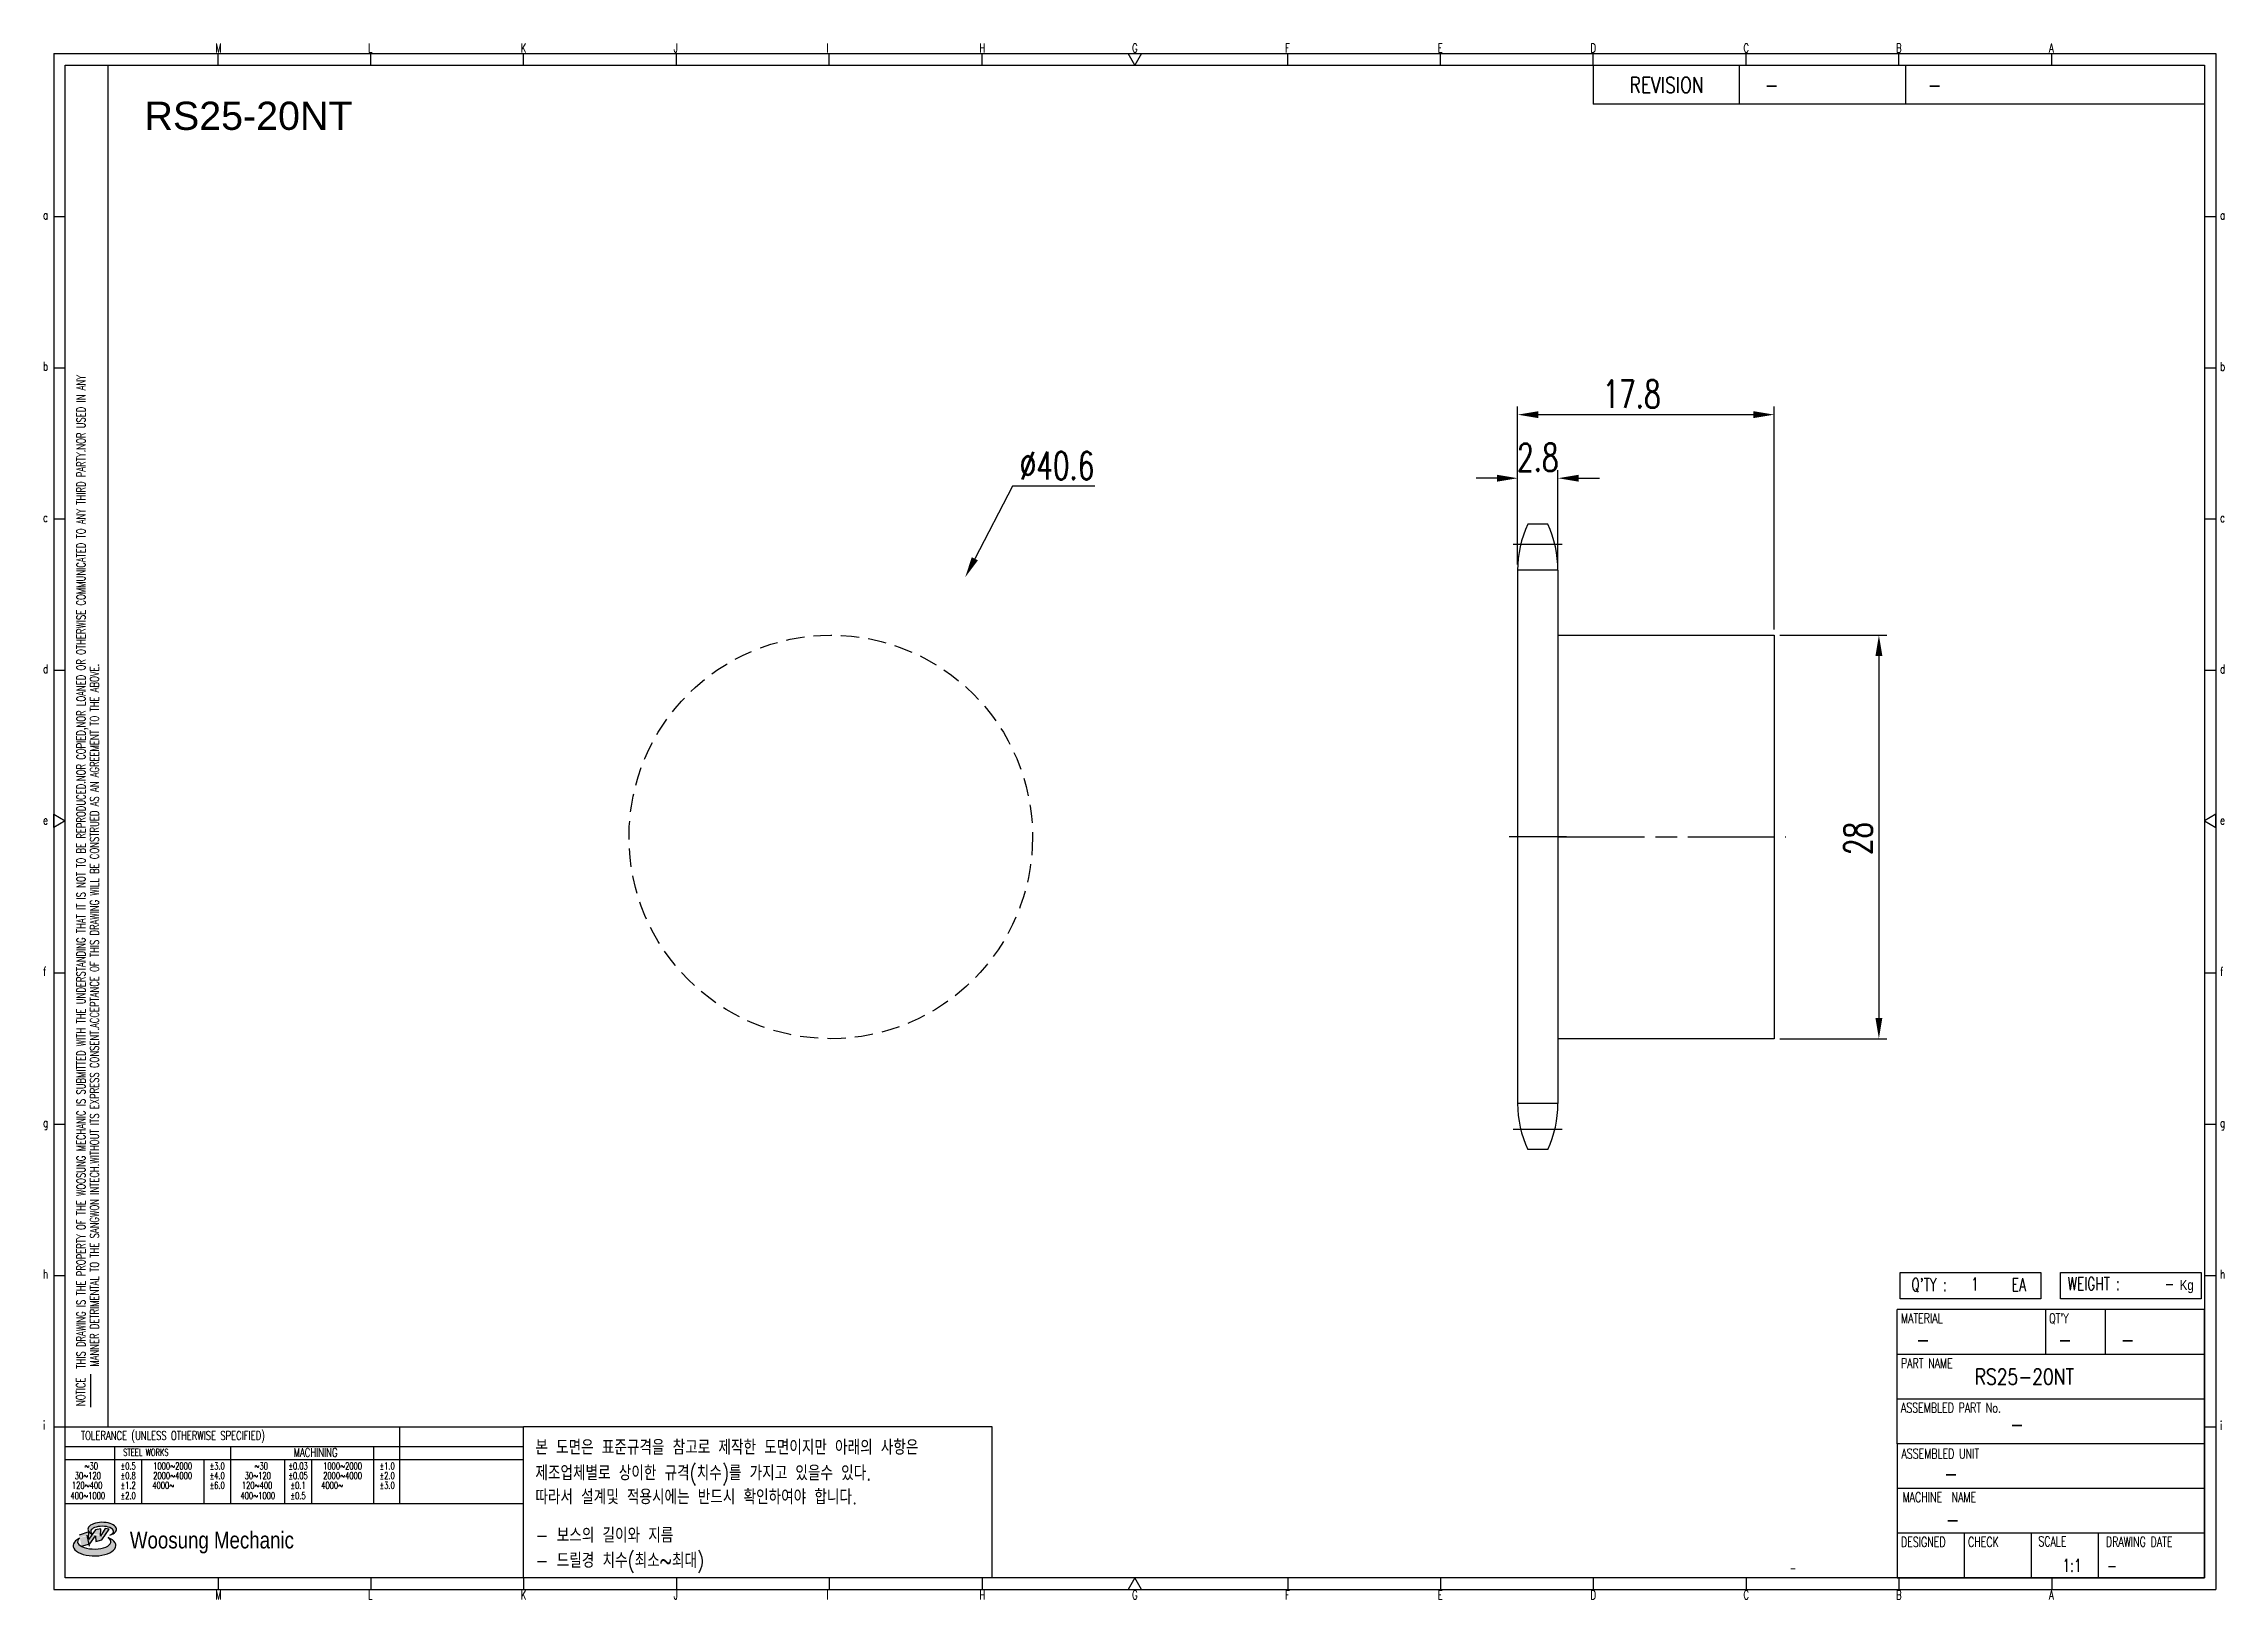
# Model space of a CAD drawing. Header units: millimetres. Extents: x -68169 to -68017, y 1124 to 1232.
import ezdxf
from ezdxf.enums import TextEntityAlignment as Align

# ---------------------------------------------------------------- set-up
doc = ezdxf.new("R2010")
doc.units = ezdxf.units.MM
for name, pattern in [('AM_ISO02W050', [7.5, 6, -1.5]), ('AM_ISO02W050x2', [3.75, 3, -0.75]), ('AM_ISO08W050', [18, 12, -1.5, 3, -1.5]), ('AM_ISO08W050x2', [9, 6, -0.75, 1.5, -0.75]), ('HIDDEN', [9.525, 6.35, -3.175])]:
    doc.linetypes.add(name, pattern=pattern)
for name, color, linetype, lineweight in [('AM_3N', 6, 'AM_ISO02W050', 25), ('AM_7', 4, 'AM_ISO08W050', 25), ('AM_7N', 4, 'AM_ISO08W050', 25)]:
    doc.layers.add(name, color=color, linetype=linetype, lineweight=lineweight)
for name, color, linetype in [('S-DIM', 7, 'Continuous'), ('TITLE', 7, 'Continuous'), ('도면레이아웃', 7, 'Continuous')]:
    doc.layers.add(name, color=color, linetype=linetype)
doc.styles.add('HAN', font='ROMANS.shx', dxfattribs={"width": 0.7, "bigfont": 'whgtxt.shx'})
doc.styles.add('HKD_ST2', font='romans.shx', dxfattribs={"width": 0.7, "height": 4, "bigfont": '@extfont2.shx'})
doc.styles.add('HSG', font='SIMPLEX.shx', dxfattribs={"width": 0.7, "bigfont": 'HSG.shx'})
doc.styles.add('ROMANS', font='romans.shx', dxfattribs={"width": 0.7, "bigfont": 'whgtxt.shx'})
doc.styles.add('SLDTEXTSTYLE4', font='arial.ttf', dxfattribs={"width": 0.8})
doc.styles.get("Standard").update_dxf_attribs({"font": 'arial.ttf'})
doc.dimstyles.new('APP3', dxfattribs={"dimscale": 0.8, "dimtxt": 2.4, "dimasz": 1.8, "dimexe": 0.7, "dimexo": 0.5, "dimgap": 0.6, "dimtad": 1, "dimtoh": 1, "dimdec": 1, "dimrnd": 0.01, "dimzin": 9, "dimdsep": 46, "dimtxsty": 'HSG', "dimcen": 0, "dimclrd": 1, "dimclre": 1, "dimclrt": 256, "dimazin": 2, "dimtp": 1, "dimtm": 1, "dimtfac": 0.5, "dimtdec": 1, "dimtofl": 0, "dimtmove": 0, "dimatfit": 3, "dimfxl": 0, "dimtvp": 1, "dimtolj": 2, "dimlwd": -1, "dimlwe": -1, "dimarcsym": 0})

# ---------------------------------------------------------------- blocks, each defined once
blk = doc.blocks.new('78idhgj')
for p, q in [((-67750.77, 488.76), (-67735.77, 488.76)), ((-67735.77, 488.76), (-67735.77, 460.76)), ((-67735.77, 460.76), (-67750.77, 460.76))]:
    blk.add_line(p, q)
at = {"layer": 'AM_7N', "linetype": 'AM_ISO08W050x2'}
blk.add_line((-67750.77, 474.76), (-67734.98, 474.76), dxfattribs=at)
blk = doc.blocks.new('SUYWSHJH')
at = {"layer": '도면레이아웃'}
h = blk.add_hatch(color=10, dxfattribs=at)
h.paths.add_polyline_path([(1.544, 35.177), (1.554, 34.966), (1.779, 35.034), (2.054, 35.422), (1.908, 35.446), (1.728, 35.167), (1.741, 35.439), (1.547, 35.405), (1.292, 35.041), (1.295, 35.33), (0.943, 35.208), (1.03, 34.8), (1.336, 34.885)])
edge = h.paths.add_edge_path()
edge.add_ellipse((1.795, 35.421), major_axis=(-0.53, 0), ratio=0.487785, start_angle=122.36065, end_angle=403.39574)
edge.add_line((1.411, 35.244), (1.419, 35.261))
edge.add_ellipse((1.798, 35.344), major_axis=(-0.423, 0), ratio=0.444396, start_angle=131.58977, end_angle=386.19408, ccw=False)
edge = h.paths.add_edge_path()
edge.add_ellipse((1.512, 34.815), major_axis=(-0.793, 0), ratio=0.480113, start_angle=314.67633, end_angle=590.85213)
edge.add_ellipse((1.501, 34.958), major_axis=(-0.62, 0), ratio=0.43311, start_angle=331.7024, end_angle=574.42495, ccw=False)
for p, q in [((0, 90.118), (80.15, 90.118)), ((0, 90.118), (0, 33.191)), ((6.089, 89.693), (6.089, 90.118)), ((11.753, 89.693), (11.753, 90.118)), ((17.418, 89.693), (17.418, 90.118)), ((23.082, 89.693), (23.082, 90.118)), ((28.746, 89.693), (28.746, 90.118)), ((34.411, 89.693), (34.411, 90.118)), ((45.739, 89.693), (45.739, 90.118)), ((51.404, 89.693), (51.404, 90.118)), ((57.068, 89.693), (57.068, 90.118)), ((62.732, 89.693), (62.732, 90.118)), ((68.397, 89.693), (68.397, 90.118)), ((74.061, 89.693), (74.061, 90.118)), ((80.15, 90.118), (80.15, 33.191)), ((0, 84.085), (0.425, 84.085)), ((79.725, 84.085), (80.15, 84.085)), ((0, 78.478), (0.425, 78.478)), ((79.725, 78.478), (80.15, 78.478)), ((0, 72.87), (0.425, 72.87)), ((79.725, 72.87), (80.15, 72.87)), ((0, 67.262), (0.425, 67.262)), ((79.725, 67.262), (80.15, 67.262)), ((0, 56.047), (0.425, 56.047)), ((79.725, 56.047), (80.15, 56.047)), ((0, 50.439), (0.425, 50.439)), ((79.725, 50.439), (80.15, 50.439)), ((0, 44.832), (0.425, 44.832)), ((79.725, 44.832), (80.15, 44.832)), ((1.377, 39.947), (1.377, 41.174)), ((0, 39.224), (0.425, 39.224)), ((79.725, 39.224), (80.15, 39.224)), ((0, 33.191), (80.15, 33.191)), ((6.089, 33.616), (6.089, 33.191)), ((11.753, 33.616), (11.753, 33.191)), ((17.418, 33.616), (17.418, 33.191)), ((23.082, 33.616), (23.082, 33.191)), ((28.746, 33.616), (28.746, 33.191)), ((34.411, 33.616), (34.411, 33.191)), ((45.739, 33.616), (45.739, 33.191)), ((51.404, 33.616), (51.404, 33.191)), ((57.068, 33.616), (57.068, 33.191)), ((62.732, 33.616), (62.732, 33.191)), ((68.397, 33.616), (68.397, 33.191)), ((74.061, 33.616), (74.061, 33.191))]:
    blk.add_line(p, q)
at = {"color": 2}
for p, q in [((2.017, 39.224), (2.017, 89.693)), ((0.425, 39.224), (17.418, 39.224)), ((12.816, 39.224), (12.816, 36.382)), ((17.418, 33.616), (17.418, 39.224)), ((0.425, 38.487), (17.418, 38.487)), ((0.425, 38.012), (17.418, 38.012)), ((2.257, 38.487), (2.257, 36.382)), ((3.257, 38.012), (3.257, 36.382)), ((5.557, 38.012), (5.557, 36.382)), ((6.557, 38.5), (6.557, 36.382)), ((8.557, 38.012), (8.557, 36.382)), ((9.557, 38.026), (9.557, 36.382)), ((11.857, 38.487), (11.857, 36.382)), ((0.425, 36.382), (17.418, 36.382))]:
    blk.add_line(p, q, dxfattribs=at)
at = {"color": 6, "ltscale": 0.5}
for p, q in [((57.068, 89.693), (57.068, 88.246)), ((62.47, 89.693), (62.47, 88.246)), ((68.635, 89.693), (68.635, 88.246)), ((79.725, 88.246), (57.068, 88.246)), ((68.336, 38.59), (68.336, 43.563)), ((79.725, 43.563), (68.336, 43.563)), ((73.827, 43.563), (73.827, 41.905)), ((76.037, 43.563), (76.037, 41.905)), ((79.725, 38.59), (79.725, 43.563)), ((79.725, 41.905), (68.336, 41.905)), ((79.725, 40.248), (68.336, 40.248)), ((68.336, 38.59), (68.336, 33.616)), ((79.725, 38.59), (68.336, 38.59)), ((79.725, 33.616), (79.725, 38.59)), ((79.725, 36.932), (68.336, 36.932)), ((79.725, 35.274), (68.336, 35.274)), ((70.822, 33.616), (70.822, 35.274)), ((73.309, 33.616), (73.309, 35.274)), ((75.796, 33.616), (75.796, 35.274)), ((68.336, 33.616), (79.725, 33.616))]:
    blk.add_line(p, q, dxfattribs=at)
for points in [[(40.075, 89.693), (39.83, 90.118), (40.32, 90.118)], [(0.425, 89.693), (79.725, 89.693), (79.725, 33.616), (0.425, 33.616)], [(0.425, 61.679), (0, 61.433), (0, 61.924)], [(79.725, 61.679), (80.15, 61.433), (80.15, 61.924)], [(40.075, 33.616), (39.83, 33.191), (40.32, 33.191)]]:
    blk.add_lwpolyline(points, close=True)
at = {"layer": 'TITLE', "color": 20}
for p, q in [((68.449, 43.961), (68.449, 44.936)), ((68.449, 44.936), (73.654, 44.936)), ((73.654, 44.936), (73.654, 43.961)), ((74.39, 43.961), (74.39, 44.936)), ((74.39, 44.936), (79.595, 44.936)), ((79.595, 44.936), (79.595, 43.961)), ((73.654, 43.961), (68.449, 43.961)), ((79.595, 43.961), (74.39, 43.961))]:
    blk.add_line(p, q, dxfattribs=at)
at = {"layer": '도면레이아웃'}
for p, q in [((1.295, 35.33), (0.943, 35.208)), ((1.03, 34.8), (1.336, 34.885)), ((1.224, 35.208), (1.311, 34.8)), ((1.224, 35.208), (1.224, 35.208)), ((1.547, 35.405), (1.292, 35.041)), ((1.292, 35.041), (1.295, 35.33)), ((1.336, 34.885), (1.544, 35.177)), ((1.419, 35.261), (1.411, 35.244)), ((1.544, 35.177), (1.554, 34.966)), ((1.741, 35.439), (1.547, 35.405)), ((1.554, 34.966), (1.779, 35.034)), ((1.908, 35.446), (1.728, 35.167)), ((1.728, 35.167), (1.741, 35.439)), ((1.779, 35.034), (2.054, 35.422)), ((2.054, 35.422), (1.908, 35.446))]:
    blk.add_line(p, q, dxfattribs=at)
for centre, major_axis, ratio, start_param, end_param in [((1.795, 35.421), (-0.53, 0), 0.487785, 2.135596, 7.040584), ((1.512, 34.815), (-0.793, 0), 0.480113, 5.492138, 10.312315), ((1.501, 34.958), (-0.62, 0), 0.43311, 5.789299, 10.025607), ((1.798, 35.344), (-0.423, 0), 0.444396, 2.296675, 6.740358)]:
    blk.add_ellipse(centre, major_axis=major_axis, ratio=ratio, start_param=start_param, end_param=end_param, dxfattribs=at)
at = {"color": 4, "style": 'HKD_ST2', "width": 0.7}
for s, p in [('M', (5.988, 90.164)), ('L', (11.652, 90.164)), ('K', (17.316, 90.164)), ('J', (22.981, 90.164)), ('I', (28.645, 90.164)), ('H', (34.309, 90.164)), ('G', (39.974, 90.164)), ('F', (45.638, 90.164)), ('E', (51.302, 90.164)), ('D', (56.967, 90.164)), ('C', (62.631, 90.164)), ('B', (68.295, 90.164)), ('A', (73.96, 90.164)), ('a', (-0.395, 83.976)), ('a', (80.305, 83.97)), ('b', (-0.395, 78.368)), ('b', (80.305, 78.362)), ('c', (-0.395, 72.76)), ('c', (80.305, 72.754)), ('d', (-0.395, 67.153)), ('d', (80.305, 67.147)), ('e', (-0.395, 61.545)), ('e', (80.305, 61.539)), ('f', (-0.395, 55.937)), ('f', (80.305, 55.931)), ('g', (-0.395, 50.33)), ('g', (80.305, 50.324)), ('h', (-0.395, 44.722)), ('h', (80.305, 44.716)), ('i', (-0.395, 39.114)), ('i', (80.305, 39.108)), ('M', (5.988, 32.824)), ('L', (11.652, 32.824)), ('K', (17.316, 32.824)), ('J', (22.981, 32.824)), ('I', (28.645, 32.824)), ('H', (34.309, 32.824)), ('G', (39.974, 32.824)), ('F', (45.638, 32.824)), ('E', (51.302, 32.824)), ('D', (56.967, 32.824)), ('C', (62.631, 32.824)), ('B', (68.295, 32.824)), ('A', (73.96, 32.824))]:
    blk.add_text(s, height=0.326, dxfattribs=at).set_placement(p)
for s, height, style, width, p in [('REVISION', 0.5806, 'HAN', 0.8, (58.415, 88.664)), ('-', 0.581, 'HAN', 0.8, (63.426, 88.664)), ('-', 0.581, 'HAN', 0.8, (69.468, 88.664)), ("Q'TY : ", 0.4746, 'HKD_ST2', 0.7, (68.857, 44.253)), ('1', 0.475, 'HKD_ST2', 0.7, (71.071, 44.275)), ('EA', 0.4746, 'HKD_ST2', 0.7, (72.578, 44.253)), ('WEIGHT : ', 0.4746, 'HKD_ST2', 0.7, (74.65, 44.286)), ('-', 0.581, 'HAN', 0.8, (69.029, 42.157)), ('-', 0.581, 'HAN', 0.8, (74.289, 42.157)), ('-', 0.581, 'HAN', 0.8, (76.623, 42.157)), ('-', 0.581, 'HAN', 0.8, (72.515, 39.013)), ('-', 0.581, 'HAN', 0.8, (70.067, 37.189)), ('-', 0.581, 'HAN', 0.8, (70.126, 35.48)), ('1:1', 0.4746, 'HKD_ST2', 0.7, (74.458, 33.848)), ('-', 0.475, 'HKD_ST2', 0.7, (76.112, 33.837))]:
    blk.add_text(s, height=height, dxfattribs=dict(style=style, width=width)).set_placement(p)
at = {"color": 2, "style": 'HKD_ST2', "width": 0.7}
for s, p in [(' THIS DRAWING IS THE PROPERTY OF THE WOOSUNG MECHANIC IS SUBMITTED WITH THE UNDERSTANDING THAT IT IS NOT TO BE REPRODUCED.NOR COPIED,NOR LOANED OR OTHERWISE COMMUNICATED TO ANY THIRD PARTY.NOR USED IN ANY', (1.173, 41.217)), ('MANNER DETRIMENTAL TO THE SANGWON INTECH.WITHOUT ITS EXPRESS CONSENT.ACCEPTANCE OF THIS DRAWING WILL BE CONSTRUED AS AN AGREEMENT TO THE ABOVE.', (1.672, 41.447))]:
    blk.add_text(s, height=0.326266, rotation=90, dxfattribs=at).set_placement(p)
at = {"style": 'HKD_ST2', "width": 0.7}
blk.add_text('-', height=0.475, dxfattribs=at).set_placement((78.613, 44.286), align=Align.RIGHT)
at = {"color": 4, "style": 'HKD_ST2', "width": 0.7}
for s, height, p in [('MATERIAL', 0.3651, (68.474, 43.425)), ("QT'Y", 0.3651, (73.965, 43.425)), ('PART NAME', 0.3651, (68.474, 41.756)), ('ASSEMBLED PART No.', 0.36511, (68.474, 40.109)), ('ASSEMBLED UNIT', 0.36511, (68.49, 38.408)), ('MACHINE  NAME', 0.36511, (68.532, 36.794)), ('DESIGNED', 0.3651, (68.474, 35.136)), ('CHECK', 0.3651, (70.961, 35.136)), ('SCALE', 0.3651, (73.566, 35.153)), ('DRAWING DATE', 0.36511, (76.071, 35.141))]:
    blk.add_text(s, height=height, dxfattribs=at).set_placement(p, align=Align.TOP_LEFT)
at = {"style": 'HKD_ST2', "width": 0.7}
blk.add_text('NOTICE', height=0.3263, rotation=90, dxfattribs=at).set_placement((1.163, 39.988))
for s, height, style, width, p in [('TOLERANCE (UNLESS OTHERWISE SPECIFIED)', 0.32627, 'HKD_ST2', 0.7, (4.417, 38.896)), ('-', 0.326, 'ROMANS', 0.65, (64.469, 33.975))]:
    blk.add_text(s, height=height, dxfattribs=dict(style=style, width=width)).set_placement(p, align=Align.MIDDLE_CENTER)
at = {"color": 4, "style": 'HKD_ST2', "width": 0.7}
for s, height, p in [('STEEL WORKS', 0.26101, (3.416, 38.268)), ('MACHINING', 0.3263, (9.707, 38.27)), ('%%P0.5', 0.261, (2.757, 37.762)), ('%%P0.8', 0.261, (2.757, 37.411)), ('%%P3.0', 0.261, (6.057, 37.762)), ('%%P4.0', 0.261, (6.057, 37.411)), ('%%P0.03', 0.261, (9.057, 37.762)), ('%%P0.05', 0.261, (9.057, 37.411)), ('%%P1.0', 0.261, (12.357, 37.762)), ('%%P2.0', 0.261, (12.357, 37.411)), ('%%P1.2', 0.261, (2.757, 37.045)), ('%%P2.0', 0.261, (2.757, 36.67)), ('%%P6.0', 0.261, (6.057, 37.045)), ('%%P0.1', 0.261, (9.057, 37.045)), ('%%P0.5', 0.261, (9.057, 36.67)), ('%%P3.0', 0.261, (12.357, 37.045))]:
    blk.add_text(s, height=height, dxfattribs=at).set_placement(p, align=Align.MIDDLE)
for s, height, p in [('30%%126120', 0.261, (1.263, 37.411)), ('%%12630', 0.261, (1.389, 37.762)), ('2000%%1264000', 0.26101, (4.407, 37.411)), ('1000%%1262000', 0.26101, (4.407, 37.762)), ('30%%126120', 0.261, (7.563, 37.411)), ('%%12630', 0.261, (7.689, 37.762)), ('2000%%1264000', 0.26101, (10.707, 37.411)), ('1000%%1262000', 0.26101, (10.707, 37.762)), ('400%%1261000', 0.26101, (1.263, 36.67)), ('120%%126400', 0.26101, (1.237, 37.045)), ('4000%%126', 0.261, (4.061, 37.045)), ('400%%1261000', 0.26101, (7.563, 36.67)), ('120%%126400', 0.26101, (7.537, 37.045)), ('4000%%126', 0.261, (10.321, 37.045))]:
    blk.add_text(s, height=height, dxfattribs=at).set_placement(p, align=Align.MIDDLE_CENTER)
at = {"color": 1, "style": 'SLDTEXTSTYLE4', "width": 0.8}
blk.add_text('Woosung Mechanic', height=0.61957, dxfattribs=at).set_placement((2.822, 34.711))
at = {"layer": 'TITLE', "width": 0.8}
blk.add_text('Kg', height=0.3789, dxfattribs=at).set_placement((78.807, 44.286))
blk = doc.blocks.new('*D23')
at = {"layer": 'Defpoints', "color": 0, "transparency": 16777216}
for p in [(-68048.57, 1191.06), (-68048.57, 1163.06), (-68041.3, 1163.06)]:
    blk.add_point(p, dxfattribs=at)
at = {"layer": 'S-DIM', "color": 1, "transparency": 16777216}
for p, q in [((-68048.17, 1191.06), (-68040.74, 1191.06)), ((-68041.3, 1189.62), (-68041.3, 1164.5)), ((-68048.17, 1163.06), (-68040.74, 1163.06))]:
    blk.add_line(p, q, dxfattribs=at)
for points in [[(-68041.54, 1189.62), (-68041.06, 1189.62), (-68041.3, 1191.06)], [(-68041.54, 1164.5), (-68041.06, 1164.5), (-68041.3, 1163.06)]]:
    blk.add_solid(points, dxfattribs=at)
at = {"layer": 'S-DIM', "transparency": 16777216, "insert": (-68042.74, 1176.95), "char_height": 1.92, "attachment_point": 5, "rotation": 90, "style": 'HSG'}
blk.add_mtext('\\A2;28', dxfattribs=at)
blk = doc.blocks.new('*D24')
at = {"layer": 'Defpoints', "color": 0, "transparency": 16777216}
for p in [(-68063.57, 1201.95), (-68066.37, 1195.56), (-68063.57, 1195.56)]:
    blk.add_point(p, dxfattribs=at)
at = {"layer": 'S-DIM', "color": 1, "transparency": 16777216}
for p, q in [((-68067.81, 1201.95), (-68069.25, 1201.95)), ((-68066.37, 1195.96), (-68066.37, 1202.51)), ((-68063.57, 1195.96), (-68063.57, 1202.51)), ((-68062.13, 1201.95), (-68060.69, 1201.95))]:
    blk.add_line(p, q, dxfattribs=at)
for points in [[(-68067.81, 1202.19), (-68067.81, 1201.71), (-68066.37, 1201.95)], [(-68062.13, 1202.19), (-68062.13, 1201.71), (-68063.57, 1201.95)]]:
    blk.add_solid(points, dxfattribs=at)
at = {"layer": 'S-DIM', "transparency": 16777216, "insert": (-68064.97, 1203.39), "char_height": 1.92, "attachment_point": 5, "style": 'HSG'}
blk.add_mtext('\\A2;2.8', dxfattribs=at)
blk = doc.blocks.new('*D25')
at = {"layer": 'Defpoints', "color": 0, "transparency": 16777216}
for p in [(-68048.57, 1206.36), (-68066.37, 1195.56), (-68048.57, 1191.06)]:
    blk.add_point(p, dxfattribs=at)
at = {"layer": 'S-DIM', "color": 1, "transparency": 16777216}
for p, q in [((-68066.37, 1195.96), (-68066.37, 1206.92)), ((-68064.93, 1206.36), (-68050.01, 1206.36)), ((-68048.57, 1191.46), (-68048.57, 1206.92))]:
    blk.add_line(p, q, dxfattribs=at)
for points in [[(-68064.93, 1206.6), (-68064.93, 1206.12), (-68066.37, 1206.36)], [(-68050.01, 1206.6), (-68050.01, 1206.12), (-68048.57, 1206.36)]]:
    blk.add_solid(points, dxfattribs=at)
at = {"layer": 'S-DIM', "transparency": 16777216, "insert": (-68058.46, 1207.8), "char_height": 1.92, "attachment_point": 5, "style": 'HSG'}
blk.add_mtext('\\A2;17.8', dxfattribs=at)
blk = doc.blocks.new('*D26')
at = {"layer": 'Defpoints', "color": 0, "transparency": 16777216}
for p in [(-68104.7, 1195.08), (-68123.36, 1159.04)]:
    blk.add_point(p, dxfattribs=at)
at = {"layer": 'S-DIM', "color": 1, "transparency": 16777216}
for p, q in [((-68101.43, 1201.39), (-68104.03, 1196.36)), ((-68095.7, 1201.39), (-68101.43, 1201.39))]:
    blk.add_line(p, q, dxfattribs=at)
blk.add_solid([(-68104.25, 1196.47), (-68103.82, 1196.25), (-68104.7, 1195.08)], dxfattribs=at)
at = {"layer": 'S-DIM', "transparency": 16777216, "insert": (-68098.33, 1202.83), "char_height": 1.92, "attachment_point": 5, "style": 'HSG'}
blk.add_mtext('\\A2;∅40.6', dxfattribs=at)

msp = doc.modelspace()

# ---------------------------------------------------------------- linework, layer by layer
for p, q in [((-68064.27, 1198.76), (-68065.66, 1198.76)), ((-68066.37, 1195.56), (-68066.37, 1158.56)), ((-68063.57, 1195.56), (-68063.57, 1158.56)), ((-68064.27, 1155.36), (-68065.66, 1155.36))]:
    msp.add_line(p, q)
at = {"color": 4}
msp.add_lwpolyline([(-68135.35, 1136.14), (-68102.85, 1136.14), (-68102.85, 1125.64), (-68135.35, 1125.64)], close=True, dxfattribs=at)
at = {"color": 2, "linetype": 'HIDDEN', "ltscale": 0.2}
msp.add_circle((-68114.03, 1177.06), 14, dxfattribs=at)
for centre, start, end in [((-68058.77, 1195.56), 155.0989, 180), ((-68071.17, 1195.56), 0, 24.9011), ((-68058.77, 1158.56), 180, 204.9011), ((-68071.17, 1158.56), 335.0989, 0)]:
    msp.add_arc(centre, 7.6, start, end)
at = {"layer": 'AM_3N', "linetype": 'AM_ISO02W050x2'}
for p, q in [((-68063.57, 1195.56), (-68066.37, 1195.56)), ((-68063.57, 1158.56), (-68066.37, 1158.56))]:
    msp.add_line(p, q, dxfattribs=at)
at = {"layer": 'AM_7', "linetype": 'AM_ISO08W050x2'}
for p, q in [((-68063.29, 1197.36), (-68066.68, 1197.36)), ((-68062.99, 1177.06), (-68066.95, 1177.06)), ((-68063.29, 1156.76), (-68066.68, 1156.76))]:
    msp.add_line(p, q, dxfattribs=at)

# ---------------------------------------------------------------- block references
at = {"xscale": 1.872, "yscale": 1.872, "zscale": 1.872}
msp.add_blockref('SUYWSHJH', (-68167.95, 1062.71), dxfattribs=at)
msp.add_blockref('78idhgj', (-312.79, 702.3))

# ---------------------------------------------------------------- texts
at = {"color": 2}
msp.add_text('RS25-20NT', height=1.956, dxfattribs=at).set_placement((-68161.65, 1226.12))
at = {"style": 'HAN', "width": 0.8}
msp.add_text('RS25-20NT', height=1.087, dxfattribs=at).set_placement((-68034.65, 1139.06))
at = {"color": 4, "style": 'HAN', "width": 0.8}
for s, p in [('본 도면은 표준규격을 참고로 제작한 도면이지만 아래의 사항은', (-68134.53, 1134.19)), ('제조업체별로 상이한 규격(치수)를 가지고 있을수 있다.', (-68134.53, 1132.41)), ('따라서 설계및 적용시에는 반드시 확인하여야 합니다.', (-68134.53, 1130.75)), ('- 보스의 길이와 지름', (-68134.53, 1128.09)), ('- 드릴경 치수(최소~최대)', (-68134.53, 1126.34))]:
    msp.add_text(s, height=1.0284, dxfattribs=at).set_placement(p)

# ---------------------------------------------------------------- dimensions: what is measured, and where the dimension line sits
at = {"layer": 'S-DIM'}
dim = msp.add_linear_dim(base=(-68048.57, 1206.36), p1=(-68066.37, 1195.56), p2=(-68048.57, 1191.06), dimstyle='APP3', dxfattribs=at)
dim.commit()
dim.dimension.update_dxf_attribs({"geometry": '*D25', "text_midpoint": (-68058.46, 1206.36), "dimtype": 160})
for base, p1, p2, angle, picture, middle in [((-68063.57, 1201.95), (-68066.37, 1195.56), (-68063.57, 1195.56), 0, '*D24', (-68064.97, 1201.95)), ((-68041.3, 1163.06), (-68048.57, 1191.06), (-68048.57, 1163.06), 270, '*D23', (-68041.3, 1176.95))]:
    dim = msp.add_linear_dim(base=base, p1=p1, p2=p2, angle=angle, dimstyle='APP3', dxfattribs=at)
    dim.commit()
    dim.dimension.update_dxf_attribs({"geometry": picture, "text_midpoint": middle, "dimtype": 161})
dim = msp.add_diameter_dim_2p(p1=(-68123.36, 1159.04), p2=(-68104.7, 1195.08), dimstyle='APP3', dxfattribs=at)
dim.commit()
dim.dimension.update_dxf_attribs({"geometry": '*D26', "text_midpoint": (-68098.33, 1201.39), "dimtype": 163})

doc.saveas('drawing.dxf')
